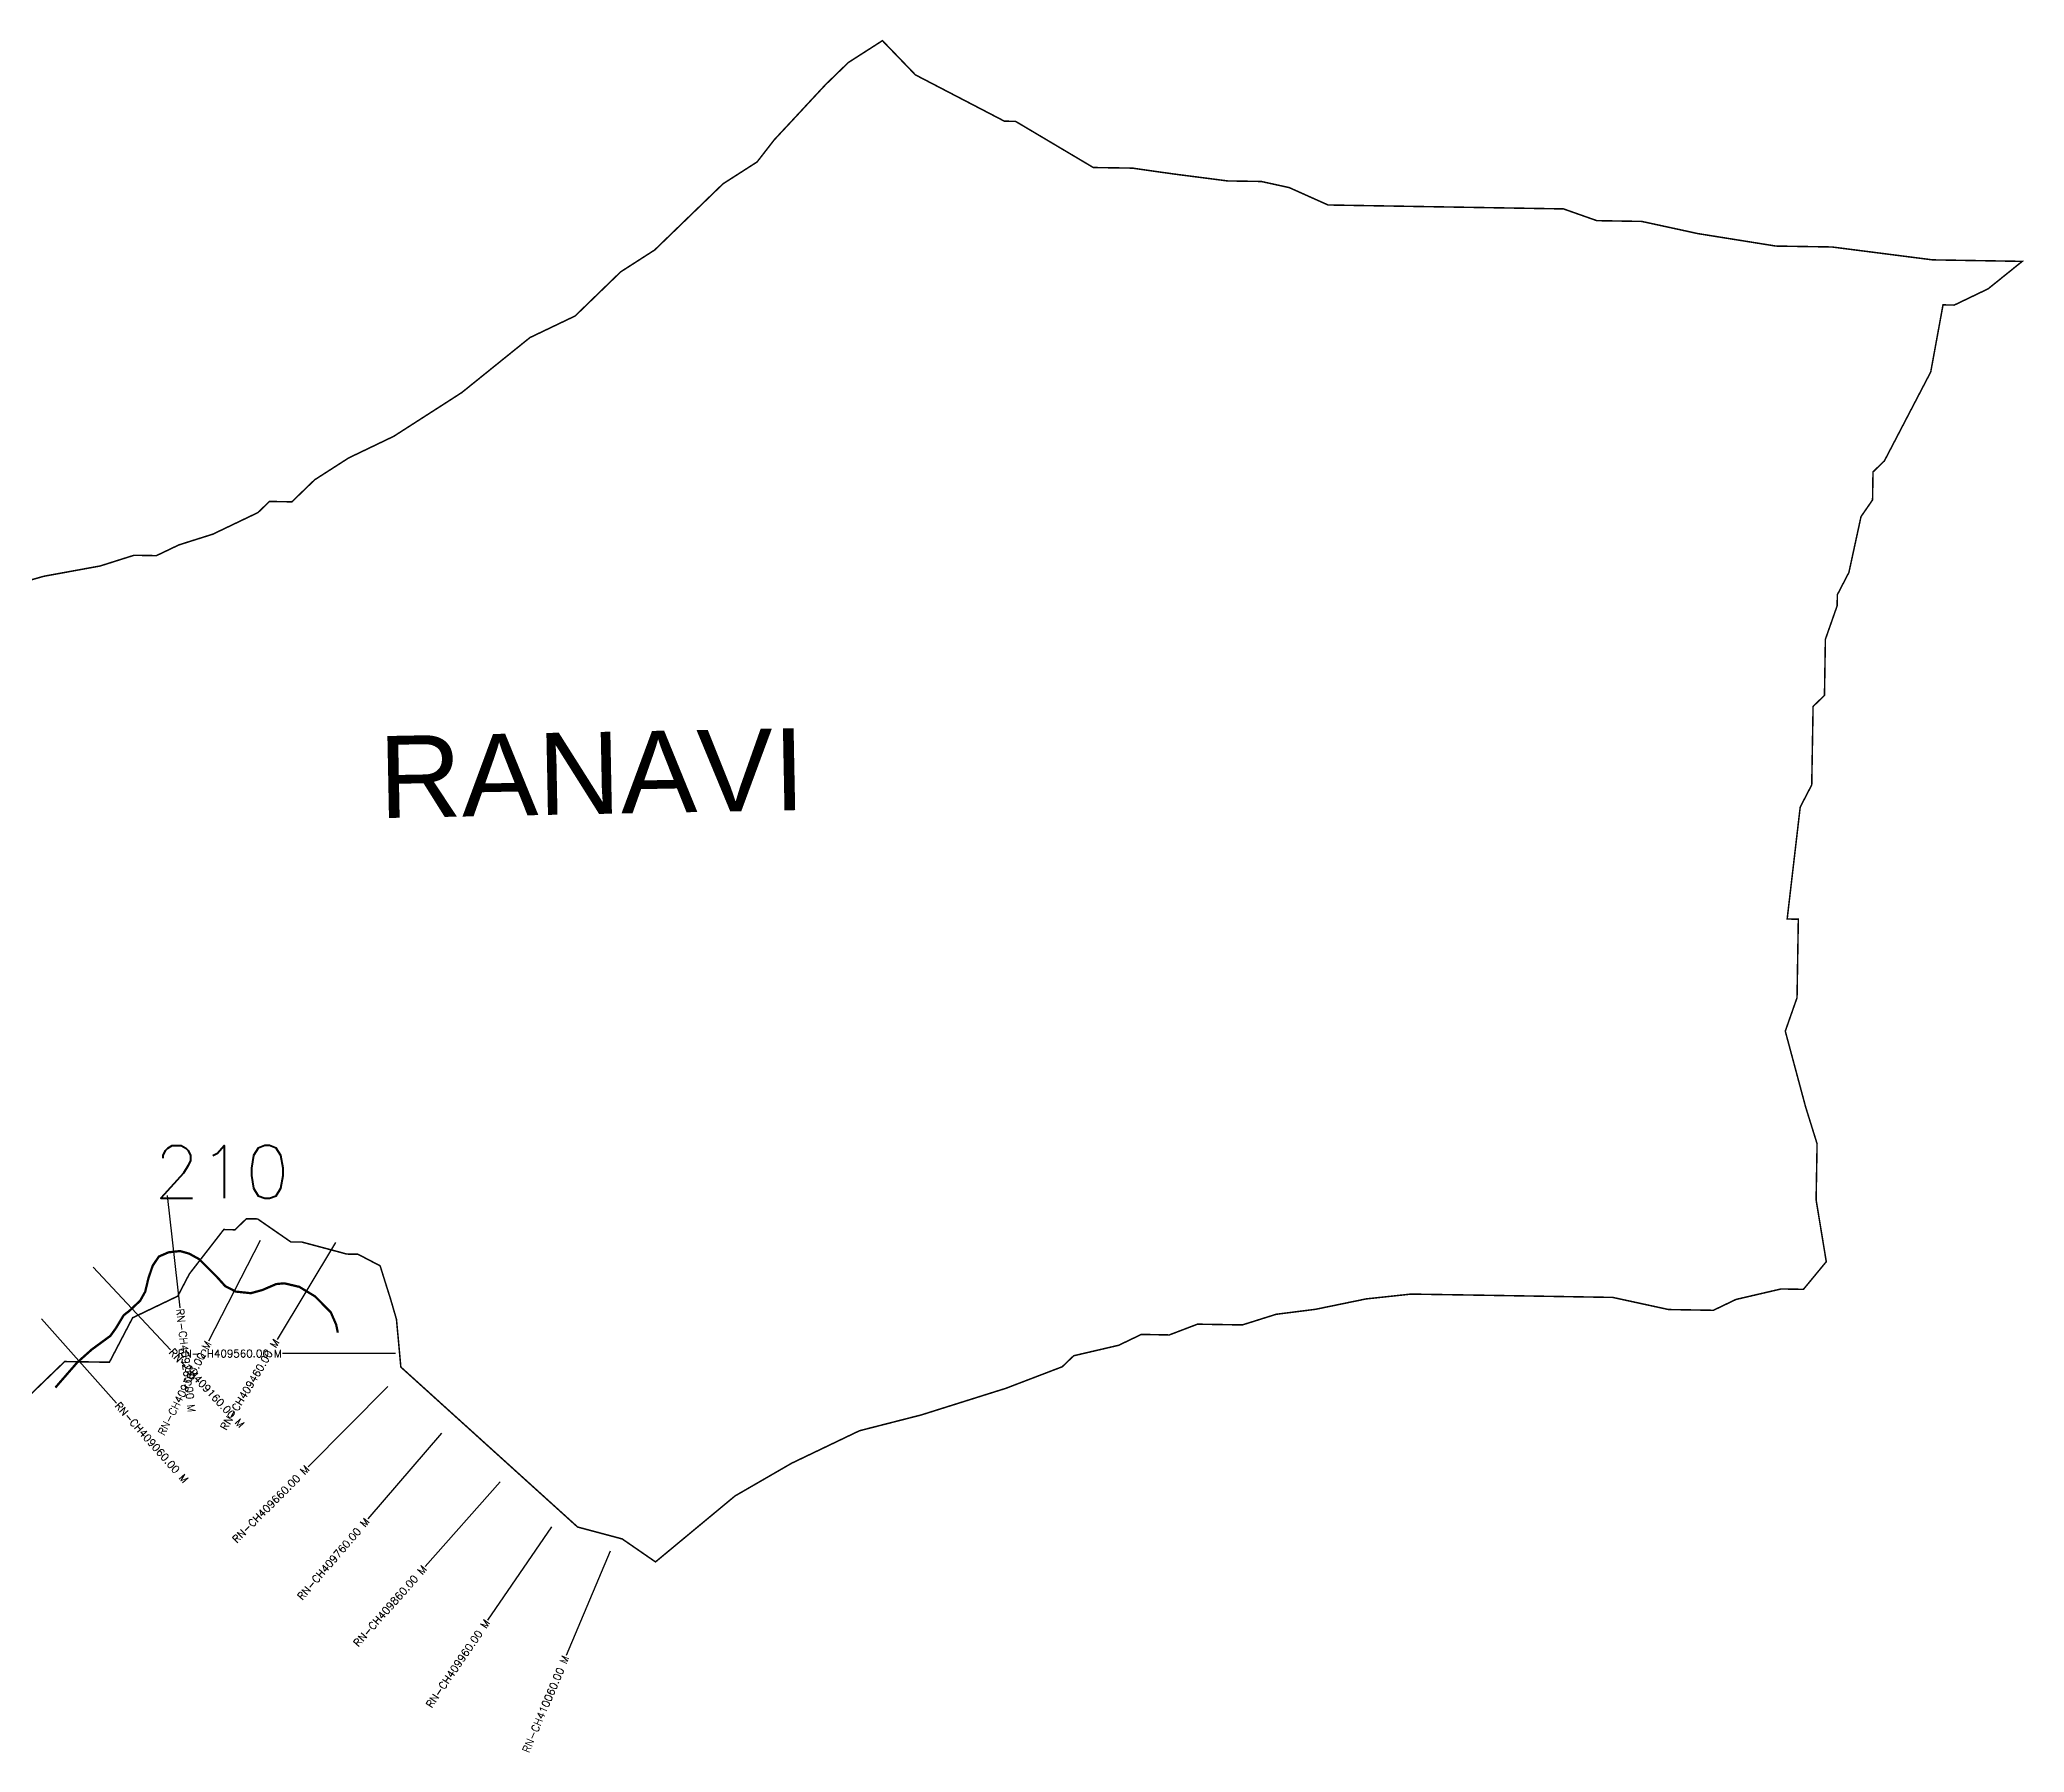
# Model space of a CAD drawing. Header units: metres. Extents: x 302735 to 307198, y 1938586 to 1940858.
# Drawn here: x 304564 to 307198, y 1938586 to 1940858 of the extents above; entities that cross this region are included whole.
import ezdxf
from ezdxf.enums import TextEntityAlignment as Align

# ---------------------------------------------------------------- set-up
doc = ezdxf.new("R2010")
doc.units = ezdxf.units.M
for name, color, linetype in [('CS', 134, 'Continuous'), ('CSMark', 6, 'Continuous'), ('NATURALLY PROTECTED', 3, 'Continuous'), ('VILLAGE NAME', 250, 'Continuous')]:
    doc.layers.add(name, color=color, linetype=linetype)
doc.styles.get("Standard").update_dxf_attribs({"font": 'simplex.shx'})

msp = doc.modelspace()

# ---------------------------------------------------------------- linework, layer by layer
at = {"color": 6, "const_width": 2, "flags": 128}
msp.add_lwpolyline([(304420.5, 1940103.7), (304570, 1940145.9), (304644.5, 1940159.5), (304689.4, 1940173.7), (304719.1, 1940173.2), (304749.1, 1940187.5), (304794, 1940201.7), (304854, 1940230.4), (304869.1, 1940245.1), (304898.9, 1940244.6), (304929.1, 1940273.8), (304974.2, 1940302.8), (305034.2, 1940331.6), (305101.6, 1940374.9), (305124.4, 1940389.6), (305214.8, 1940462.5), (305274.8, 1940491.2), (305335.2, 1940549.7), (305380.3, 1940578.7), (305471, 1940666.5), (305516.2, 1940695.5), (305539, 1940724.9), (305567.8, 1940755.8), (305586.8, 1940776.3), (305607.1, 1940798.1), (305637.3, 1940827.4), (305682.5, 1940856.4), (305726.3, 1940811), (305844.3, 1940749.6), (305859.2, 1940749.3), (305962.3, 1940688.1), (306014.4, 1940687.3), (306033.6, 1940684.5), (306059.2, 1940680.9), (306073.7, 1940678.9), (306115.8, 1940673.5), (306140.5, 1940670.3), (306185.1, 1940669.6), (306222.2, 1940661.5), (306273.8, 1940638.4), (306375.4, 1940636.7), (306586.2, 1940633.2), (306630.5, 1940617.6), (306690, 1940616.6), (306749.1, 1940603.8), (306764.1, 1940600.5), (306868, 1940583.9), (306942.3, 1940582.7), (307075.9, 1940565.6), (307194.9, 1940563.6), (307149.7, 1940527.2), (307104.7, 1940505.6), (307089.8, 1940505.9), (307073.5, 1940416.9), (307012, 1940298.9), (306996.9, 1940284.3), (306996.3, 1940247.1), (306981, 1940225), (306964.9, 1940150.9), (306949.6, 1940121.4), (306949.3, 1940106.6), (306933.7, 1940062.2), (306932.5, 1939987.8), (306917.4, 1939973.2), (306915.6, 1939869.1), (306900.3, 1939839.6), (306883, 1939691.2), (306897.8, 1939690.9), (306896.1, 1939586.8), (306880.5, 1939542.4), (306907.5, 1939441.8), (306922.7, 1939393), (306921.4, 1939318.6), (306934.9, 1939236.6), (306904.6, 1939199.9), (306874.9, 1939200.4), (306815.1, 1939186.5), (306785.1, 1939172.1), (306725.7, 1939173.1), (306651.5, 1939189.2), (306490.9, 1939191.9), (306383.9, 1939193.6), (306324.3, 1939187.2), (306257.1, 1939173.4), (306204.9, 1939166.8), (306160.1, 1939152.7), (306100.6, 1939153.7), (306063.1, 1939139.4), (306026, 1939140.1), (305996, 1939125.7), (305936.3, 1939111.8), (305921.1, 1939097.2), (305846.3, 1939068.6), (305734.1, 1939033.3), (305652, 1939012.3), (305562, 1938969.2), (305486.9, 1938925.8), (305381.4, 1938838.3), (305337.2, 1938868.8), (305278, 1938884.6), (305043.5, 1939096.8), (305037.7, 1939160), (305030.1, 1939186.2), (305022.4, 1939210.6), (305016, 1939231.1), (304986.5, 1939246.5), (304971.6, 1939246.7), (304960.3, 1939249.8), (304912.3, 1939262.6), (304897.5, 1939262.8), (304853.4, 1939293.3), (304838.5, 1939293.5), (304823.4, 1939278.9), (304808.5, 1939279.2), (304762.9, 1939220.4), (304747.5, 1939190.9), (304687.6, 1939162.2), (304656.8, 1939103.2), (304597.4, 1939104.1), (304552, 1939060.3)], dxfattribs=at)
at = {"layer": 'CS'}
for p, q in [((304733.3, 1939324.2), (304750.3, 1939175.2)), ((304856.8, 1939264.6), (304788.4, 1939131.1)), ((304956.7, 1939261.9), (304879.2, 1939133.4)), ((304635.1, 1939229.1), (304737.9, 1939119.8)), ((304566.5, 1939160.9), (304666.3, 1939048.9)), ((305036.5, 1939114.7), (304886.5, 1939114.7)), ((305026.1, 1939071), (304920.3, 1938964.6)), ((305097.4, 1939009), (304999.5, 1938895.3)), ((305175.2, 1938944.4), (305075.6, 1938832.3)), ((305243.3, 1938884.9), (305158.6, 1938761.1)), ((305321.3, 1938852.4), (305263, 1938714.2))]:
    msp.add_line(p, q, dxfattribs=at)
at = {"layer": 'NATURALLY PROTECTED', "const_width": 3, "flags": 128}
msp.add_lwpolyline([(304585, 1939069.8), (304585.7, 1939070.3), (304614, 1939102.8), (304633.4, 1939120.1), (304658.1, 1939138.2), (304665.3, 1939148.2), (304675.8, 1939165.6), (304683.3, 1939171.4), (304697.6, 1939184.8), (304704.3, 1939196.8), (304708.7, 1939215.2), (304714.3, 1939231.4), (304722.4, 1939243.4), (304735.2, 1939249), (304750.5, 1939250.7), (304762.5, 1939247.3), (304776, 1939239.9), (304798.8, 1939217.1), (304810.5, 1939204.1), (304824.5, 1939196.9), (304844.4, 1939194.8), (304859.8, 1939199), (304878.1, 1939206.9), (304888.8, 1939207.9), (304908.8, 1939203.2), (304929.9, 1939190.4), (304950.6, 1939169.3), (304957.6, 1939153.3), (304959.9, 1939142.4)], dxfattribs=at)

# ---------------------------------------------------------------- texts
at = {"insert": (304716.2, 1939390.7), "char_height": 70, "attachment_point": 1}
msp.add_mtext_dynamic_manual_height_columns('210', width=95.172, gutter_width=1, heights=[0], dxfattribs=at)
at = {"layer": 'CSMark'}
for s, rotation, p in [('RN-CH409260.00 M', 276.5087, (304750.4, 1939174.2)), ('RN-CH409160.00 M', 313.2467, (304738.6, 1939119.1)), ('RN-CH409060.00 M', 311.7117, (304666.9, 1939048.2))]:
    msp.add_text(s, height=10, rotation=rotation, dxfattribs=at).set_placement(p, align=Align.MIDDLE_LEFT)
for s, rotation, p in [('RN-CH409360.00 M', 62.8805, (304788, 1939130.2)), ('RN-CH409460.00 M', 58.9128, (304878.7, 1939132.6)), ('RN-CH409660.00 M', 45.152, (304919.6, 1938963.9)), ('RN-CH409760.00 M', 49.2597, (304998.9, 1938894.5)), ('RN-CH409860.00 M', 48.4031, (305075, 1938831.5)), ('RN-CH409960.00 M', 55.6355, (305158.1, 1938760.3)), ('RN-CH410060.00 M', 67.1317, (305262.6, 1938713.3))]:
    msp.add_text(s, height=10, rotation=rotation, dxfattribs=at).set_placement(p, align=Align.MIDDLE_RIGHT)
msp.add_text('RN-CH409560.00 M', height=10, dxfattribs=at).set_placement((304885.5, 1939114.7), align=Align.MIDDLE_RIGHT)
at = {"layer": 'VILLAGE NAME', "insert": (305013.2, 1939933.7), "char_height": 108.748, "attachment_point": 1, "rotation": 1.1028}
msp.add_mtext_dynamic_manual_height_columns('{\\fArial|b0|i0|c0|p34;RANAVI}', width=1571.314, gutter_width=543.7, heights=[0], dxfattribs=at)

doc.saveas('drawing.dxf')
